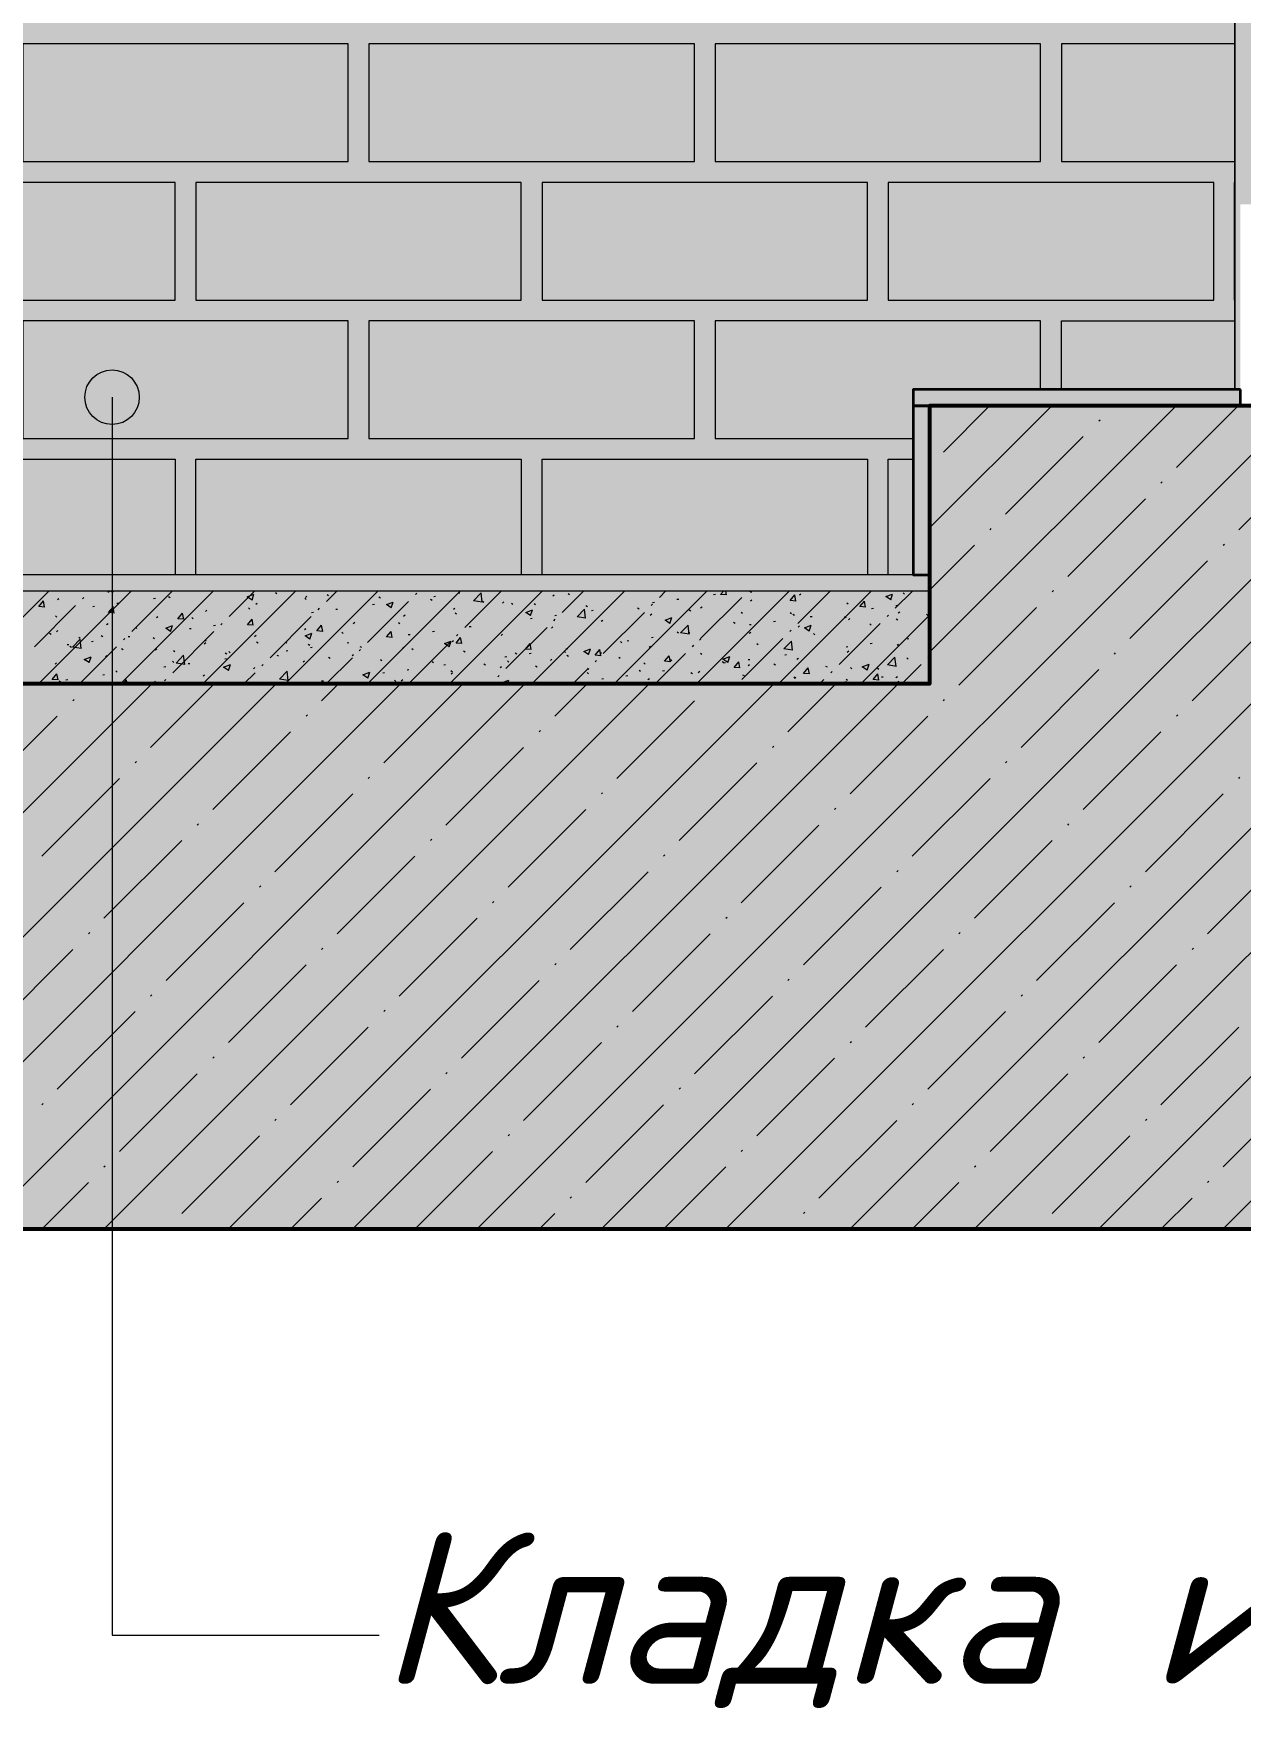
# Model space of a CAD drawing. Header units: millimetres. Extents: x -81576 to 1046824, y -248937 to 691537.
# Drawn here: x -13401 to -11188, y 616929 to 620032 of the extents above; entities that cross this region are included whole.
import ezdxf

# ---------------------------------------------------------------- set-up
doc = ezdxf.new("R2010")
doc.units = ezdxf.units.MM
doc.layers.add('PDF _Геометрия', color=7, linetype='Continuous', true_color=0x1d1d1d)
doc.layers.add('PDF _Сплошная заливка', color=7, linetype='Continuous', true_color=0xffffff)
doc.layers.add('PDF _Текст', color=7, linetype='Continuous')
doc.styles.add('PDF ISOCPEUR Italic', font='isocpeui.ttf')

msp = doc.modelspace()

# ---------------------------------------------------------------- hatches: boundary and pattern name
at = {"layer": 'PDF _Сплошная заливка', "true_color": 0x636466, "transparency": 33554559}
h = msp.add_hatch(color=251, dxfattribs=at)
h.paths.add_polyline_path([(-14198.8, 617839.9), (-46, 617839.9), (-46, 618839.9), (-487.7, 618839.9), (-487.7, 634793.8), (-987.7, 634793.8), (-987.7, 629959.9), (-3957.7, 629959.9), (-3957.7, 629709.9), (-4557.7, 629709.9), (-4557.7, 629409.9), (-5157.7, 629409.9), (-5157.7, 629109.9), (-5757.7, 629109.9), (-5757.7, 628809.9), (-6357.7, 628809.9), (-6357.7, 628509.9), (-6957.7, 628509.9), (-6957.7, 628209.9), (-7557.7, 628209.9), (-7557.7, 627909.9), (-8157.7, 627909.9), (-8157.7, 627609.9), (-8757.7, 627609.9), (-8757.7, 627309.9), (-9357.7, 627309.9), (-9357.7, 627009.9), (-9957.7, 627009.9), (-9957.7, 626709.9), (-10557.7, 626709.9), (-10557.7, 626409.9), (-11157.7, 626409.9), (-11157.7, 626109.9), (-11757.7, 626109.9), (-11757.7, 625579.9), (-18387.7, 625579.9), (-18387.7, 633599.9), (-11037.7, 633599.9), (-11037.7, 634234.5), (-9691.8, 634907.4), (-9784.9, 635093.8), (-9934.9, 634793.8), (-11157.7, 634793.8), (-11157.7, 634509.9), (-11757.7, 634509.9), (-11757.7, 634079.9), (-18387.7, 634079.9), (-18387.7, 634793.8), (-18887.7, 634793.8), (-18887.7, 617839.9), (-18387.7, 617839.9)], flags=0)
h.paths.add_polyline_path([(-9481.2, 618839.9), (-11037.7, 618839.9), (-11037.7, 619074.5), (-4145.8, 622979.9), (-987.7, 622979.9), (-987.7, 618839.9), (-7122.4, 618839.9)], flags=0)
h.paths.add_polyline_path([(-11757.7, 618839.9), (-18387.7, 618839.9), (-18387.7, 625099.9), (-11037.7, 625099.9), (-11037.7, 625834.5), (-3584.2, 629559.9), (-987.7, 629559.9), (-987.7, 623379.9), (-3987.7, 623379.9), (-3987.7, 623429.9), (-4557.7, 623429.9), (-4557.7, 623089.9), (-5157.7, 623089.9), (-5157.7, 622749.9), (-5757.7, 622749.9), (-5757.7, 622409.9), (-6357.7, 622409.9), (-6357.7, 622069.9), (-6957.7, 622069.9), (-6957.7, 621729.9), (-7557.7, 621729.9), (-7557.7, 621389.9), (-8157.7, 621389.9), (-8157.7, 621049.9), (-8757.7, 621049.9), (-8757.7, 620709.9), (-9357.7, 620709.9), (-9357.7, 620369.9), (-9957.7, 620369.9), (-9957.7, 620029.9), (-10557.7, 620029.9), (-10557.7, 619689.9), (-11157.7, 619689.9), (-11157.7, 619349.9), (-11757.7, 619349.9), (-11757.7, 618888.4)], flags=0)
h = msp.add_hatch(color=251, dxfattribs=at)
h.paths.add_polyline_path([(-10812.3, 619039.9), (-3987.7, 619039.9), (-3987.7, 622039.9), (-4487.7, 622039.9), (-4487.7, 622189.9), (-987.7, 622189.9), (-987.7, 622899.9), (-4000.5, 622899.9), (-10751.2, 619074.5)], flags=0)
h.paths.add_polyline_path([(-14247.7, 619039.9), (-11787.7, 619039.9), (-11787.7, 619379.9), (-11197.8, 619379.9), (-11197.8, 621115.6), (-11768, 620792.5), (-11787.7, 620827.3), (-4001.1, 625239.9), (-4260.4, 625239.9), (-4260.4, 625279.9), (-3987.7, 625279.9), (-3987.7, 629203), (-10713.8, 625839.9), (-11026.9, 625839.9), (-11037.7, 625834.5), (-11037.7, 625099.9), (-14247.7, 625099.9), (-14247.7, 620692.2)], flags=0)
h.paths.add_polyline_path([(-10597.8, 619719.9), (-10597.8, 621455.6), (-11157.8, 621138.2), (-11157.8, 619719.9), (-10812.3, 619719.9)], flags=0)
h.paths.add_polyline_path([(-10411.7, 620059.9), (-9997.8, 620059.9), (-9997.8, 621795.6), (-10557.8, 621478.2), (-10557.7, 620059.9)], flags=0)
h.paths.add_polyline_path([(-9481.2, 620399.9), (-9397.8, 620399.9), (-9397.8, 622135.6), (-9957.8, 621818.3), (-9957.7, 620399.9), (-9682.1, 620399.9)], flags=0)
h.paths.add_polyline_path([(-9357.8, 620739.9), (-8797.8, 620739.9), (-8797.8, 622475.6), (-9357.8, 622158.3), (-9357.8, 621049.9)], flags=0)
h.paths.add_polyline_path([(-8288, 621079.9), (-8197.8, 621079.9), (-8197.8, 622815.6), (-8757.8, 622498.3), (-8757.7, 621079.9)], flags=0)
h.paths.add_polyline_path([(-8157.8, 621419.9), (-7597.8, 621419.9), (-7597.8, 623155.7), (-8157.8, 622838.3), (-8157.8, 621729.9)], flags=0)
h.paths.add_polyline_path([(-7407.9, 621759.9), (-6997.8, 621759.9), (-6997.8, 623495.7), (-7557.8, 623178.3), (-7557.7, 621759.9)], flags=0)
h.paths.add_polyline_path([(-6957.7, 622099.9), (-6397.8, 622099.9), (-6397.8, 623835.7), (-6957.8, 623518.4), (-6957.8, 622099.9)], flags=0)
h.paths.add_polyline_path([(-6357.8, 622439.9), (-5797.8, 622439.9), (-5797.8, 624175.7), (-6357.8, 623858.4), (-6357.8, 622667.9)], flags=0)
h.paths.add_polyline_path([(-5197.8, 622779.9), (-5197.8, 624515.7), (-5757.8, 624198.4), (-5757.7, 622779.9)], flags=0)
h.paths.add_polyline_path([(-4597.8, 623119.9), (-4597.8, 624855.8), (-5157.8, 624538.4), (-5157.7, 623119.9), (-4617.7, 623119.9)], flags=0)
h.paths.add_polyline_path([(-4557.7, 623459.9), (-3997.8, 623459.9), (-3997.8, 625195.8), (-4557.8, 624878.4), (-4557.8, 623459.9)], flags=0)
h.paths.add_polyline_path([(-11787.7, 625579.9), (-11757.7, 625579.9), (-11757.7, 625839.9), (-11787.7, 625839.9), (-11787.7, 625599.9)], flags=0)
h.paths.add_polyline_path([(-13747.7, 625839.9), (-12757.7, 625839.9), (-12757.7, 625849.9), (-12723.3, 625849.9), (-12723.3, 625857.9), (-12719.7, 625857.9), (-12718.1, 625877.9), (-12695.7, 625877.9), (-12695, 625857.9), (-12692.1, 625857.9), (-12692.1, 625849.9), (-12657.7, 625849.9), (-12659.2, 626760.5), (-12681.8, 626762.8), (-12693.9, 626770), (-12700.7, 626777.7), (-12705.4, 626787.2), (-12706.7, 626791), (-12706.7, 626807.5), (-12707.5, 626810.6), (-12707.5, 627572.6), (-12707, 627582.5), (-12705.2, 627582.5), (-12704.6, 627585), (-12707.7, 627599.9), (-12703.4, 627617.2), (-12697.6, 627626.1), (-12689.6, 627633.1), (-12682.3, 627636.8), (-12672.5, 627639.3), (-12655.9, 627639.5), (-12621.6, 627639.8), (-12564.4, 627641.5), (-6414.6, 630716.4), (-11786.1, 633402.2), (-11786.1, 633558.6), (-11817.7, 633574.4), (-11817.7, 633599.9), (-14247.7, 633599.9), (-14247.7, 625839.9), (-14168.7, 625839.9)], flags=0)
h.paths.add_polyline_path([(-12429.7, 625839.9), (-11787.7, 625839.9), (-11787.7, 626149.9), (-11753.3, 626149.9), (-11753.3, 626157.9), (-11749.7, 626157.9), (-11748.1, 626177.9), (-11725.7, 626177.9), (-11725, 626157.9), (-11722.1, 626157.9), (-11722.1, 626149.9), (-11687.7, 626149.9), (-11687.7, 627190.4), (-12553.5, 626759.9), (-12617.7, 626759.9), (-12617.7, 625849.9), (-12583.3, 625849.9), (-12583.3, 625857.9), (-12579.7, 625857.9), (-12578.1, 625877.9), (-12555.7, 625877.9), (-12555, 625857.9), (-12552.1, 625857.9), (-12552.1, 625849.9), (-12517.7, 625849.9), (-12517.7, 625839.9)], flags=0)
h.paths.add_polyline_path([(-11547.7, 626139.9), (-11187.7, 626139.9), (-11187.7, 626439.9), (-10587.7, 626439.9), (-10587.7, 626739.9), (-9987.7, 626739.9), (-9987.7, 627049.9), (-9953.3, 627049.9), (-9953.3, 627057.9), (-9949.7, 627057.9), (-9948.1, 627077.9), (-9925.7, 627077.9), (-9925, 627057.9), (-9922.1, 627057.9), (-9922.1, 627049.9), (-9887.7, 627049.9), (-9887.7, 628090.4), (-11647.7, 627210.4), (-11647.7, 626149.9), (-11613.3, 626149.9), (-11613.3, 626157.9), (-11609.7, 626157.9), (-11607.7, 626177.9), (-11585.7, 626177.9), (-11585, 626157.9), (-11582.1, 626157.9), (-11582.1, 626149.9), (-11547.7, 626149.9)], flags=0)
h.paths.add_polyline_path([(-12567.7, 626838.5), (-12566.4, 626840.5), (-11687.7, 627279.9), (-11687.7, 627939.9), (-11675.7, 627941.4), (-11677.5, 627960.8), (-11676.1, 627972.5), (-11676.6, 627979.9), (-11677.3, 627979.9), (-11677.5, 627995.5), (-12553.5, 627559.9), (-12627.8, 627559.9), (-12627.7, 627489.9), (-12617.7, 627489.9), (-12617.7, 626839.8), (-12577.1, 626838.5)], flags=0)
h.paths.add_polyline_path([(-9387.7, 627039.9), (-9387.7, 627339.9), (-8787.7, 627339.9), (-8787.7, 627639.9), (-8187.7, 627639.9), (-8187.7, 627949.9), (-8153.3, 627949.9), (-8153.3, 627957.9), (-8149.7, 627957.9), (-8148.1, 627977.9), (-8125.7, 627977.9), (-8125, 627957.9), (-8122.1, 627957.9), (-8122.1, 627949.9), (-8087.7, 627949.9), (-8087.7, 628990.4), (-9847.7, 628110.4), (-9847.7, 627049.9), (-9813.3, 627049.9), (-9813.3, 627057.9), (-9809.7, 627057.9), (-9808.1, 627077.9), (-9785.7, 627077.9), (-9785, 627057.9), (-9782.1, 627057.9), (-9782.1, 627049.9), (-9747.7, 627049.9), (-9747.7, 627039.9), (-9481.2, 627039.9)], flags=0)
h.paths.add_polyline_path([(-11647.7, 627299.9), (-9887.7, 628179.9), (-9887.7, 628839.9), (-9875.7, 628841.4), (-9877.5, 628860.8), (-9876.1, 628872.5), (-9876.6, 628879.9), (-9877.3, 628879.9), (-9877.5, 628895.5), (-11658, 628005.3), (-11659, 627979.9), (-11660.6, 627979.9), (-11658, 627953.5), (-11657.7, 627939.9), (-11647.7, 627939.9), (-11647.7, 627409.9)], flags=0)
h.paths.add_polyline_path([(-7712.1, 627939.9), (-7587.7, 627939.9), (-7587.7, 628239.9), (-6987.7, 628239.9), (-6987.7, 628539.9), (-6387.7, 628539.9), (-6387.7, 628849.9), (-6353.3, 628849.9), (-6353.3, 628857.9), (-6349.7, 628857.9), (-6348.1, 628877.9), (-6325.7, 628877.9), (-6325, 628857.9), (-6322.1, 628857.9), (-6322.1, 628849.9), (-6287.7, 628849.9), (-6287.7, 629890.4), (-8047.7, 629010.4), (-8047.7, 627949.9), (-8013.3, 627949.9), (-8013.3, 627957.9), (-8009.7, 627957.9), (-8008.1, 627977.9), (-7985.7, 627977.9), (-7985, 627957.9), (-7982.1, 627957.9), (-7982.1, 627949.9), (-7947.7, 627949.9), (-7947.7, 627939.9)], flags=0)
h.paths.add_polyline_path([(-11667.7, 627975.1), (-11665.1, 627979.9), (-11670.7, 627978), (-11670.1, 627977.4)], flags=0)
h.paths.add_polyline_path([(-9847.7, 628199.9), (-8087.7, 629079.9), (-8087.7, 629739.9), (-8075.7, 629741.4), (-8077.5, 629760.8), (-8076.1, 629772.5), (-8076.6, 629779.9), (-8077.3, 629779.9), (-8077.5, 629795.5), (-9858, 628905.3), (-9859, 628879.9), (-9860.6, 628879.9), (-9858, 628853.5), (-9857.7, 628839.9), (-9847.7, 628839.9), (-9847.7, 628235.1)], flags=0)
h.paths.add_polyline_path([(-5787.7, 628839.9), (-5787.7, 629139.9), (-5187.7, 629139.9), (-5187.7, 629439.9), (-4587.7, 629439.9), (-4587.7, 629749.9), (-4553.3, 629749.9), (-4553.3, 629757.9), (-4549.7, 629757.9), (-4548.1, 629777.9), (-4540.8, 629779.5), (-5525.2, 630271.7), (-6247.7, 629910.4), (-6247.7, 628849.9), (-6213.3, 628849.9), (-6213.3, 628857.9), (-6209.7, 628857.9), (-6208.1, 628877.9), (-6185.7, 628877.9), (-6185, 628857.9), (-6182.1, 628857.9), (-6182.1, 628849.9), (-6147.7, 628849.9), (-6147.7, 628839.9), (-5943, 628839.9)], flags=0)
h.paths.add_polyline_path([(-9867.7, 628875.1), (-9865.1, 628879.9), (-9872.7, 628879.9), (-9870.1, 628877.4)], flags=0)
h.paths.add_polyline_path([(-8047.7, 629099.9), (-6287.7, 629979.9), (-6287.7, 630639.9), (-6275.8, 630642), (-6277.5, 630647.9), (-6325.2, 630671.7), (-8058, 629805.3), (-8059, 629779.9), (-8060.6, 629779.9), (-8058, 629753.5), (-8057.7, 629739.9), (-8047.7, 629739.9), (-8047.7, 629610.5)], flags=0)
h.paths.add_polyline_path([(-4321.3, 629739.9), (-4226.1, 629739.9), (-4226.1, 629788.2), (-4386.1, 629868), (-4385, 629757.9), (-4382.1, 629757.9), (-4382.1, 629749.9), (-4347.7, 629748), (-4347.7, 629739.9)], flags=0)
h.paths.add_polyline_path([(-4522.1, 629749.9), (-4487.7, 629749.9), (-4487.7, 629753), (-4525.7, 629772), (-4525, 629757.9), (-4522.1, 629757.9)], flags=0)
h.paths.add_polyline_path([(-4426.1, 629766.9), (-4426.1, 629888), (-4447.7, 629898.7), (-4447.7, 629777.7)], flags=0)
h.paths.add_polyline_path([(-8067.7, 629775.1), (-8065.1, 629779.9), (-8072.7, 629779.9), (-8070.1, 629777.4)], flags=0)
h.paths.add_polyline_path([(-4487.7, 629797.7), (-4487.7, 629918.7), (-4586.1, 629967.8), (-4586.1, 629846.9), (-4528.2, 629818)], flags=0)
h.paths.add_polyline_path([(-4626.1, 629866.9), (-4626.1, 629987.7), (-4786.1, 630067.5), (-4786.1, 629946.9), (-4663.4, 629885.6)], flags=0)
h.paths.add_polyline_path([(-4826.1, 629966.9), (-4826.1, 630087.5), (-4986.1, 630167.3), (-4986.1, 630046.9)], flags=0)
h.paths.add_polyline_path([(-6247.7, 629999.9), (-5614.6, 630316.4), (-6247.7, 630633), (-6247.7, 630023.1)], flags=0)
h.paths.add_polyline_path([(-5026.1, 630066.9), (-5026.1, 630187.2), (-5186.1, 630267), (-5186.1, 630146.9), (-5128.2, 630118)], flags=0)
h.paths.add_polyline_path([(-5226.1, 630166.9), (-5226.1, 630287), (-5360.5, 630354), (-5386.1, 630341.2), (-5386.1, 630246.9), (-5353.3, 630230.5)], flags=0)
h.paths.add_polyline_path([(-5426.1, 630266.9), (-5427, 630320.8), (-5480.5, 630294.1)], flags=0)
h.paths.add_polyline_path([(-5569.9, 630338.8), (-5450.1, 630398.7), (-5586.1, 630466.5), (-5586.1, 630346.9)], flags=0)
h.paths.add_polyline_path([(-5626.1, 630366.9), (-5626.1, 630486.5), (-5786.1, 630566.3), (-5786.1, 630446.9), (-5648.1, 630377.9)], flags=0)
h.paths.add_polyline_path([(-5826.1, 630466.9), (-5826.1, 630586.2), (-5986.1, 630666), (-5986.1, 630546.9), (-5943, 630525.3)], flags=0)
h.paths.add_polyline_path([(-6026.1, 630566.9), (-6026.1, 630686), (-6038.6, 630692.2), (-6186.1, 630692.2), (-6186.1, 630646.9)], flags=0)
h.paths.add_polyline_path([(-6226.1, 630666.9), (-6226.1, 630721.2), (-6258, 630705.3), (-6258, 630682.8), (-6237.9, 630672.8)], flags=0)
h.paths.add_polyline_path([(-6277.3, 630692.5), (-6277.3, 630695.6), (-6280.5, 630694.1)], flags=0)
h.paths.add_polyline_path([(-6369.9, 630738.8), (-6251.1, 630798.2), (-6386.1, 630865.5), (-6385.3, 630746.5)], flags=0)
h.paths.add_polyline_path([(-6426.1, 630766.9), (-6426.1, 630885.4), (-6586.1, 630965.2), (-6586.1, 630846.9), (-6532.7, 630820.2)], flags=0)
h.paths.add_polyline_path([(-6626.1, 630866.9), (-6626.1, 630985.2), (-6786.1, 631065), (-6786.1, 630946.9)], flags=0)
h.paths.add_polyline_path([(-6826.1, 630966.9), (-6826.1, 631084.9), (-6986.1, 631164.7), (-6986.1, 631046.9), (-6928.2, 631018)], flags=0)
h.paths.add_polyline_path([(-7026.1, 631066.9), (-7026.1, 631184.7), (-7186.1, 631264.5), (-7186.1, 631146.9), (-7122.4, 631115)], flags=0)
h.paths.add_polyline_path([(-7226.1, 631166.9), (-7226.1, 631284.4), (-7386.1, 631364.2), (-7386.1, 631246.9)], flags=0)
h.paths.add_polyline_path([(-7426.1, 631266.9), (-7426.1, 631384.2), (-7586.1, 631464), (-7586.1, 631346.9), (-7563.1, 631335.4)], flags=0)
h.paths.add_polyline_path([(-7626.1, 631366.9), (-7626.1, 631483.9), (-7786.1, 631563.7), (-7786.1, 631446.9), (-7712.1, 631409.9)], flags=0)
h.paths.add_polyline_path([(-7826.1, 631466.9), (-7826.1, 631583.7), (-7843.2, 631592.2), (-7986.1, 631592.2), (-7986.1, 631546.9), (-7964.3, 631536)], flags=0)
h.paths.add_polyline_path([(-8026.1, 631566.9), (-8026.1, 631683.4), (-8186.1, 631763.2), (-8186.1, 631646.9), (-8076.7, 631592.2)], flags=0)
h.paths.add_polyline_path([(-8226.1, 631666.9), (-8226.1, 631783.2), (-8386.1, 631863), (-8386.1, 631746.9), (-8301.8, 631704.7)], flags=0)
h.paths.add_polyline_path([(-8426.1, 631766.9), (-8426.1, 631882.9), (-8586.1, 631962.7), (-8586.1, 631846.9)], flags=0)
h.paths.add_polyline_path([(-8626.1, 631866.9), (-8626.1, 631982.6), (-8786.1, 632062.4), (-8786.1, 631946.9), (-8728.2, 631918)], flags=0)
h.paths.add_polyline_path([(-8826.1, 631966.9), (-8826.1, 632082.4), (-8986.1, 632162.2), (-8986.1, 632046.9)], flags=0)
h.paths.add_polyline_path([(-9026.1, 632066.9), (-9026.1, 632182.1), (-9186.1, 632261.9), (-9186.1, 632146.9)], flags=0)
h.paths.add_polyline_path([(-9226.1, 632166.9), (-9226.1, 632281.9), (-9386.1, 632361.7), (-9386.1, 632246.9), (-9363.1, 632235.4)], flags=0)
h.paths.add_polyline_path([(-9426.1, 632266.9), (-9426.1, 632381.6), (-9586.1, 632461.4), (-9586.1, 632346.9), (-9481.2, 632294.4)], flags=0)
h.paths.add_polyline_path([(-9626.1, 632366.9), (-9626.1, 632481.4), (-9647.8, 632492.2), (-9786.1, 632492.2), (-9786.1, 632446.9), (-9776.1, 632441.9)], flags=0)
h.paths.add_polyline_path([(-9826.1, 632466.9), (-9826.1, 632581.1), (-9986.1, 632660.9), (-9986.1, 632546.9), (-9876.7, 632492.2)], flags=0)
h.paths.add_polyline_path([(-10026.1, 632566.9), (-10026.1, 632680.9), (-10186.1, 632760.7), (-10186.1, 632646.9), (-10070.9, 632589.3)], flags=0)
h.paths.add_polyline_path([(-10226.1, 632666.9), (-10226.1, 632780.6), (-10386.1, 632860.4), (-10386.1, 632746.9)], flags=0)
h.paths.add_polyline_path([(-10426.1, 632766.9), (-10426.1, 632880.4), (-10586.1, 632960.1), (-10585.4, 632846.5), (-10528.2, 632818)], flags=0)
h.paths.add_polyline_path([(-10626.1, 632866.9), (-10626.1, 632980.1), (-10786.1, 633059.9), (-10786.1, 632946.9), (-10660.6, 632884.1)], flags=0)
h.paths.add_polyline_path([(-10826.1, 632966.9), (-10826.1, 633079.8), (-10986.1, 633159.6), (-10986.1, 633046.9)], flags=0)
h.paths.add_polyline_path([(-11026.1, 633066.9), (-11026.1, 633179.6), (-11186.1, 633259.4), (-11186.1, 633146.9), (-11163.1, 633135.4)], flags=0)
h.paths.add_polyline_path([(-11226.1, 633166.9), (-11226.1, 633279.3), (-11386.1, 633359.1), (-11386.1, 633246.9), (-11250.3, 633179)], flags=0)
h.paths.add_polyline_path([(-11426.1, 633266.9), (-11426.1, 633379.1), (-11586.1, 633458.9), (-11586.1, 633346.9)], flags=0)
h.paths.add_polyline_path([(-11626.1, 633366.9), (-11626.1, 633472.2), (-11746.1, 633472.2), (-11746.1, 633426.9)], flags=0)
for points in [[(-11187.7, 619379.9), (-11187.7, 619719.9), (-11157.8, 619719.9), (-11157.8, 621138.2), (-11197.8, 621115.6), (-11197.8, 619379.9)], [(-13257.3, 619415.7), (-13292.6, 619401.1), (-13307.3, 619365.7), (-13292.6, 619330.4), (-13257.3, 619315.7), (-13221.9, 619330.4), (-13207.3, 619365.7), (-13221.9, 619401.1)]]:
    msp.add_hatch(color=251, dxfattribs=at).paths.add_polyline_path(points)
h = msp.add_hatch(color=251, dxfattribs=at)
h.paths.add_polyline_path([(-18382.7, 619009.9), (-11757.7, 619009.9), (-11757.7, 619039.9), (-18387.7, 619039.9), (-18387.7, 619009.9), (-18383.6, 619009.9)], flags=0)
h.paths.add_polyline_path([(-3987.7, 619009.9), (-987.7, 619009.9), (-987.7, 619039.9), (-11037.7, 619039.9), (-11037.7, 619009.9), (-4763.6, 619009.9)], flags=0)
h = msp.add_hatch(color=251, dxfattribs=at)
h.paths.add_polyline_path([(-18387.7, 618839.9), (-11757.7, 618839.9), (-11757.7, 619009.9), (-18387.7, 619009.9)], flags=0)
h.paths.add_polyline_path([(-3987.7, 618839.9), (-987.7, 618839.9), (-987.7, 619009.9), (-11037.7, 619009.9), (-11037.7, 618839.9), (-4763.6, 618839.9)], flags=0)

# ---------------------------------------------------------------- linework, layer by layer
at = {"layer": 'PDF _Геометрия', "color": 7, "lineweight": 53}
for points in [[(-18887.7, 634793.8), (-18887.7, 617839.9), (-46, 617839.9)], [(-9957.7, 620369.9), (-9957.7, 620029.9), (-10557.7, 620029.9), (-10557.7, 619689.9), (-11157.7, 619689.9), (-11157.7, 619349.9), (-11757.7, 619349.9), (-11757.7, 618839.9), (-18387.7, 618839.9), (-18387.7, 625099.9)]]:
    msp.add_lwpolyline(points, dxfattribs=at)
at = {"layer": 'PDF _Геометрия', "color": 7, "lineweight": 50}
for points in [[(-11757.7, 618839.9), (-18387.7, 618839.9), (-18387.7, 625099.9), (-11607.7, 625099.9)], [(-18916.4, 617839.9), (-46, 617839.9)]]:
    msp.add_lwpolyline(points, dxfattribs=at)
at = {"layer": 'PDF _Геометрия', "color": 7, "lineweight": 9}
for points in [[(-11197.8, 621115.6), (-11197.8, 619379.9), (-11197.8, 621115.6)], [(-13257.3, 619365.7), (-13257.3, 617094.5), (-12767.1, 617094.5)], [(-11757.7, 619039.9), (-18387.7, 619039.9), (-18387.7, 619009.9), (-18387.7, 618839.9), (-11757.7, 618839.9)], [(-11757.7, 619009.9), (-18387.7, 619009.9)]]:
    msp.add_lwpolyline(points, dxfattribs=at)
at = {"layer": 'PDF _Геометрия', "color": 7, "lineweight": 35}
msp.add_lwpolyline([(-9957.7, 620369.9), (-9957.7, 620029.9), (-10557.7, 620029.9), (-10557.7, 619689.9), (-11157.7, 619689.9), (-11157.7, 619349.9), (-11757.7, 619349.9), (-11757.7, 619039.9)], dxfattribs=at)
at = {"layer": 'PDF _Геометрия', "color": 9, "lineweight": 9, "true_color": 0xcacaca}
for points in [[(-12824.1, 620013.8), (-13421, 620013.8), (-13421, 619797.9), (-12824.1, 619797.9)], [(-12189.1, 620013.8), (-12786, 620013.8), (-12786, 619797.9), (-12189.1, 619797.9)], [(-11554.1, 620013.8), (-12151, 620013.8), (-12151, 619797.9), (-11554.1, 619797.9)], [(-13141.6, 619759.8), (-13738.5, 619759.8), (-13738.5, 619543.9), (-13141.6, 619543.9)], [(-12506.6, 619759.8), (-13103.5, 619759.8), (-13103.5, 619543.9), (-12506.6, 619543.9)], [(-11871.6, 619759.8), (-12468.5, 619759.8), (-12468.5, 619543.9), (-11871.6, 619543.9)], [(-11236.6, 619759.8), (-11833.5, 619759.8), (-11833.5, 619543.9), (-11236.6, 619543.9)], [(-12824.1, 619505.8), (-13421, 619505.8), (-13421, 619289.9), (-12824.1, 619289.9)], [(-12189.1, 619505.8), (-12786, 619505.8), (-12786, 619289.9), (-12189.1, 619289.9)]]:
    msp.add_lwpolyline(points, close=True, dxfattribs=at)
at = {"layer": 'PDF _Геометрия', "color": 250, "lineweight": 9, "true_color": 0x2c2c2c}
for points in [[(-12359.4, 617839.9), (-10169.4, 620029.9)], [(-12587.5, 617839.9), (-10737.5, 619689.9)], [(-11757.7, 619125.9), (-11533.7, 619349.9)], [(-11757.7, 618897.8), (-11305.6, 619349.9)], [(-11732.5, 619265.1), (-11647.7, 619349.9)], [(-11447.3, 619322.2), (-11445, 619324.5)], [(-11304.8, 619236.6), (-11191.5, 619349.9)], [(-11618.4, 619151.1), (-11475.8, 619293.7)], [(-11190.7, 619122.6), (-11048.2, 619265.1)], [(-11333.3, 619208.1), (-11330.9, 619210.5)], [(-11504.4, 619037), (-11361.8, 619179.6)], [(-11646.9, 619122.6), (-11644.6, 619125)], [(-11757.7, 619011.8), (-11675.4, 619094.1)], [(-11219.2, 619094.1), (-11216.9, 619096.4)], [(-11390.3, 618923), (-11247.8, 619065.6)], [(-13543.3, 618839.9), (-13373.3, 619009.9)], [(-13399.8, 618908), (-13324.3, 618983.5)], [(-13392.5, 618839.9), (-13222.5, 619009.9)], [(-13381, 618980.8), (-13391.6, 618981.7), (-13383, 618991.9)], [(-13381, 618980.8), (-13383, 618991.9)], [(-13357.4, 618994.7), (-13354.7, 618996.7)], [(-13311.8, 618996.1), (-13309.3, 618998.6)], [(-13292.8, 618981.9), (-13289.5, 618982.3)], [(-13265, 619008), (-13262.6, 619009.9)], [(-13259.2, 619009.9), (-13256.1, 619007.8)], [(-13257.2, 618982.6), (-13254.7, 618980.3)], [(-13256.1, 619007.8), (-13255.4, 619009.9)], [(-13248.3, 618987.8), (-13245, 618988.2)], [(-13241.6, 618839.9), (-13071.6, 619009.9)], [(-13221.3, 618935.7), (-13147.1, 619009.9)], [(-13181, 618996.6), (-13177.7, 618997.1)], [(-13153.5, 619000.4), (-13151, 618998.1)], [(-13090.7, 618839.9), (-12920.7, 619009.9)], [(-13050, 619009.9), (-13049.9, 619009.8)], [(-13042.7, 618963.4), (-12996.2, 619009.9)], [(-13000.6, 618993.5), (-13009.4, 618999.5), (-12997, 619004.3)], [(-13000.6, 618993.5), (-12997, 619004.3)], [(-12993.7, 618986.1), (-12991.1, 618988.1)], [(-12957.8, 619007.6), (-12955, 619005.8)], [(-12939.9, 618839.9), (-12769.9, 619009.9)], [(-12903.5, 618997), (-12901, 618994.7)], [(-12902.5, 618998.6), (-12899.8, 619000.6)], [(-12864.2, 618991), (-12845.3, 619009.9)], [(-12862.9, 619003.6), (-12860, 619001.8)], [(-12789, 618839.9), (-12619, 619009.9)], [(-12788.8, 618915.6), (-12713.3, 618991)], [(-12779.5, 618985.5), (-12776.2, 618986)], [(-12768, 618999.6), (-12765.1, 618997.8)], [(-12745.1, 618979.3), (-12753.9, 618985.2), (-12741.4, 618990)], [(-12745.1, 618979.3), (-12741.5, 618990)], [(-12700.8, 619003.6), (-12698.2, 619006.1)], [(-12673, 618995.5), (-12670.2, 618993.7)], [(-12667.2, 619000.3), (-12663.9, 619000.7)], [(-12638.1, 618839.9), (-12468.1, 619009.9)], [(-12622.7, 619006.2), (-12619.4, 619006.6)], [(-12610.2, 618943.2), (-12543.6, 619009.9)], [(-12578.3, 618989.7), (-12594.1, 618992.2), (-12580.3, 619006.6)], [(-12578.3, 618989.7), (-12580.3, 619006.6)], [(-12578.1, 618991.5), (-12575.3, 618989.7)], [(-12541.4, 618988), (-12538.7, 618990.1)], [(-12524.5, 618988.1), (-12522.1, 618985.9)], [(-12487.3, 618839.9), (-12317.3, 619009.9)], [(-12483.2, 618987.5), (-12480.4, 618985.7)], [(-12449, 619001.4), (-12446.4, 619003.4)], [(-12431.7, 618970.9), (-12392.7, 619009.9)], [(-12420.8, 619005.9), (-12418.4, 619003.7)], [(-12388.3, 618983.5), (-12385.5, 618981.7)], [(-12336.4, 618839.9), (-12166.4, 619009.9)], [(-12268.3, 618983.5), (-12265.8, 618986)], [(-12265.7, 618989.2), (-12262.4, 618989.6)], [(-12253.2, 618998.6), (-12241.9, 619009.9)], [(-12221.2, 618995.1), (-12217.9, 618995.5)], [(-12185.5, 618839.9), (-12015.5, 619009.9)], [(-12177.7, 618923.1), (-12102.3, 618998.6)], [(-12153.8, 619003.9), (-12150.5, 619004.4)], [(-12130.4, 619002.9), (-12141, 619003.8), (-12135.9, 619009.9)], [(-12130.4, 619002.9), (-12131.7, 619009.9)], [(-12087.2, 619009.9), (-12084.6, 619008.1)], [(-12086.4, 618991.9), (-12083.8, 618994)], [(-12084.6, 619008.1), (-12084.1, 619009.9)], [(-12034.6, 618839.9), (-11864.6, 619009.9)], [(-12002.8, 618991.8), (-12013.5, 618992.7), (-12004.9, 619002.9)], [(-12002.8, 618991.8), (-12004.9, 619002.9)], [(-11999.2, 618950.8), (-11940.1, 619009.9)], [(-11996.6, 619003.3), (-11994, 619005.3)], [(-11909.7, 618988.8), (-11907.3, 618986.6)], [(-11875.3, 618980.6), (-11885.9, 618981.5), (-11877.4, 618991.8)], [(-11875.3, 618980.6), (-11877.4, 618991.8)], [(-11829.1, 618993.9), (-11837.9, 618999.9), (-11825.5, 619004.7)], [(-11829.1, 618993.9), (-11825.5, 619004.7)], [(-11820.7, 618978.5), (-11789.3, 619009.9)], [(-11819.7, 618983.9), (-11816.4, 618984.4)], [(-11806, 619006.6), (-11803.6, 619004.4)], [(-11532.9, 619008.5), (-11530.5, 619010.9)], [(-13360.9, 618964.8), (-13358.4, 618962.5)], [(-13253.4, 618969.6), (-13264.1, 618970.5), (-13255.5, 618980.7)], [(-13253.5, 618969.6), (-13255.5, 618980.7)], [(-13175.9, 618961.4), (-13173.2, 618963.4)], [(-13125.9, 618958.4), (-13136.5, 618959.4), (-13128, 618969.6)], [(-13125.9, 618958.4), (-13128, 618969.6)], [(-13110.9, 618961.4), (-13108.4, 618959.1)], [(-13086.1, 618972.7), (-13083.4, 618974.8)], [(-12998.4, 618947.3), (-13009, 618948.2), (-13000.4, 618958.4)], [(-13007.2, 618979.2), (-13004.7, 618976.9)], [(-13003.6, 618956), (-13000.3, 618956.4)], [(-12998.4, 618947.3), (-13000.5, 618958.4)], [(-12967.3, 618887.9), (-12891.9, 618963.4)], [(-12891.3, 618970.8), (-12888, 618971.2)], [(-12879.3, 618975.9), (-12876.8, 618978.5)], [(-12846.8, 618976.7), (-12843.5, 618977.1)], [(-12814.8, 618950.8), (-12812.1, 618952.8)], [(-12731.9, 618952.5), (-12729.4, 618950.3)], [(-12722.5, 618964.1), (-12719.8, 618966.2)], [(-12631.2, 618976.6), (-12628.5, 618978.7)], [(-12628.2, 618970.3), (-12625.8, 618968.1)], [(-12489.5, 618965), (-12498.4, 618971), (-12485.9, 618975.8)], [(-12489.8, 618959.7), (-12486.5, 618960.1)], [(-12489.5, 618965), (-12485.9, 618975.8)], [(-12446.8, 618955.8), (-12444.3, 618958.3)], [(-12445.3, 618965.5), (-12442, 618966)], [(-12388.6, 618960.3), (-12404.4, 618962.8), (-12390.5, 618977.2)], [(-12388.6, 618960.3), (-12390.6, 618977.2)], [(-12378, 618974.4), (-12374.7, 618974.8)], [(-12359.9, 618954.7), (-12357.2, 618956.7)], [(-12356.3, 618895.5), (-12280.8, 618970.9)], [(-12293.4, 618979.5), (-12290.6, 618977.7)], [(-12270.1, 618966.1), (-12267.4, 618968.1)], [(-12234, 618950.8), (-12242.9, 618956.8), (-12230.4, 618961.5)], [(-12234, 618950.8), (-12230.4, 618961.5)], [(-12198.5, 618975.5), (-12195.7, 618973.7)], [(-12177.7, 618979.4), (-12175.1, 618981.4)], [(-12117.1, 618953.2), (-12114.6, 618951)], [(-12103.6, 618971.5), (-12100.7, 618969.7)], [(-12043.8, 618954.4), (-12040.5, 618954.9)], [(-12013.4, 618971), (-12011, 618968.8)], [(-12008.7, 618967.5), (-12005.8, 618965.7)], [(-11976.5, 618963.3), (-11973.2, 618963.7)], [(-11913.7, 618963.5), (-11910.9, 618961.7)], [(-11906.5, 618957.4), (-11903.8, 618959.5)], [(-11883.8, 618839.9), (-11757.7, 618966)], [(-11864.2, 618978.1), (-11860.9, 618978.5)], [(-11835.8, 618963.4), (-11833.3, 618965.9)], [(-11818.8, 618959.4), (-11816, 618957.6)], [(-11815.2, 618970), (-11812.5, 618972)], [(-11763.4, 618967.6), (-11761, 618965.3)], [(-11703.9, 618837.5), (-11561.4, 618980)], [(-11276.3, 618808.9), (-11133.7, 618951.5)], [(-13372.1, 618932.8), (-13369.2, 618931)], [(-13359.5, 618935.5), (-13356.9, 618937.6)], [(-13313.8, 618904.8), (-13329.6, 618907.3), (-13315.7, 618921.7)], [(-13318.3, 618925.8), (-13315.8, 618923.5)], [(-13313.8, 618904.8), (-13315.8, 618921.7)], [(-13277.2, 618928.7), (-13274.3, 618926.9)], [(-13267.2, 618948.8), (-13264.5, 618950.9)], [(-13236.3, 618920.6), (-13233.8, 618923.1)], [(-13227.8, 618926.5), (-13224.4, 618926.9)], [(-13214.6, 618943.6), (-13212.1, 618941.3)], [(-13182.2, 618924.7), (-13179.4, 618922.9)], [(-13150, 618936.2), (-13158.8, 618942.1), (-13146.4, 618946.9)], [(-13150, 618936.2), (-13146.4, 618946.9)], [(-13145.8, 618860.3), (-13070.4, 618935.7)], [(-13115.5, 618941.3), (-13112.2, 618941.7)], [(-13087.3, 618920.7), (-13084.5, 618918.9)], [(-13071, 618947.1), (-13067.6, 618947.6)], [(-13057.8, 618948.3), (-13055.3, 618950.8)], [(-12995.9, 618926.9), (-12993.2, 618928.9)], [(-12904.6, 618939.4), (-12902, 618941.4)], [(-12894.4, 618921.9), (-12903.3, 618927.9), (-12890.8, 618932.7)], [(-12894.5, 618921.9), (-12890.9, 618932.7)], [(-12870.9, 618936.1), (-12881.5, 618937.1), (-12872.9, 618947.3)], [(-12870.9, 618936.1), (-12872.9, 618947.3)], [(-12835.6, 618934.7), (-12833.1, 618932.5)], [(-12743.3, 618925), (-12754, 618925.9), (-12745.4, 618936.1)], [(-12743.3, 618925), (-12745.4, 618936.1)], [(-12714, 618930.2), (-12710.7, 618930.6)], [(-12669.5, 618936), (-12666.1, 618936.5)], [(-12615.8, 618913.8), (-12626.4, 618914.7), (-12617.9, 618925)], [(-12625.3, 618928.2), (-12622.8, 618930.7)], [(-12615.8, 618913.8), (-12617.9, 618925)], [(-12602.1, 618944.9), (-12598.8, 618945.3)], [(-12543.5, 618928.8), (-12540.9, 618930.9)], [(-12534.8, 618867.8), (-12459.4, 618943.2)], [(-12451.2, 618942.2), (-12448.5, 618944.2)], [(-12268, 618924.9), (-12264.6, 618925.4)], [(-12220.8, 618935.4), (-12218.3, 618933.2)], [(-12198.8, 618930.9), (-12214.6, 618933.3), (-12200.8, 618947.8)], [(-12198.8, 618930.9), (-12200.8, 618947.8)], [(-12200.6, 618933.8), (-12197.3, 618934.2)], [(-12179.9, 618920.2), (-12177.2, 618922.2)], [(-12131.3, 617839.9), (-11037.7, 618933.5)], [(-12102.3, 618847.7), (-12026.9, 618923.1)], [(-12088.6, 618932.7), (-12085.9, 618934.8)], [(-12088.3, 618948.6), (-12085, 618949)], [(-12014.3, 618935.7), (-12011.8, 618938.2)], [(-11998.8, 618944.1), (-11996.1, 618946.1)], [(-11978.5, 618936.6), (-11987.3, 618942.5), (-11974.9, 618947.3)], [(-11978.5, 618936.6), (-11974.9, 618947.3)], [(-11970.8, 618932), (-11968.3, 618929.7)], [(-11923.8, 618875.4), (-11848.4, 618950.8)], [(-11867.1, 618949.8), (-11864.7, 618947.5)], [(-11799.1, 618922.7), (-11795.8, 618923.1)], [(-13339.6, 618911.8), (-13336.3, 618912.2)], [(-13334.6, 618908.9), (-13331.8, 618907.1)], [(-13317.1, 618839.9), (-13248.9, 618908)], [(-13299.4, 618878.8), (-13308.2, 618884.8), (-13295.8, 618889.6)], [(-13299.4, 618878.8), (-13295.8, 618889.6)], [(-13295.1, 618917.6), (-13291.8, 618918.1)], [(-13269.3, 618889.7), (-13266.7, 618891.7)], [(-13239.7, 618904.9), (-13236.8, 618903.1)], [(-13178.1, 618902.2), (-13175.4, 618904.2)], [(-13144.8, 618900.9), (-13141.9, 618899.1)], [(-13124, 618875.4), (-13139.8, 618877.8), (-13126, 618892.3)], [(-13124, 618875.4), (-13126, 618892.3)], [(-13088.3, 618913.6), (-13085.6, 618915.6)], [(-13049.8, 618896.8), (-13047, 618895)], [(-13043, 618899.1), (-13040.5, 618896.9)], [(-12992.4, 618916.7), (-12989.6, 618914.9)], [(-12954.9, 618892.8), (-12952.1, 618891)], [(-12939.3, 618916.9), (-12936.8, 618914.7)], [(-12938.1, 618900.7), (-12934.8, 618901.1)], [(-12897.5, 618912.7), (-12894.7, 618910.9)], [(-12893.6, 618906.5), (-12890.3, 618907)], [(-12826.3, 618915.4), (-12822.9, 618915.8)], [(-12817, 618891.6), (-12814.3, 618893.6)], [(-12803.8, 618900.5), (-12801.3, 618903)], [(-12802.6, 618908.7), (-12799.8, 618906.9)], [(-12724.6, 618904.9), (-12722, 618907)], [(-12713.3, 618840.2), (-12637.9, 618915.6)], [(-12707.7, 618904.7), (-12704.8, 618902.9)], [(-12638.9, 618907.7), (-12647.8, 618913.7), (-12635.3, 618918.4)], [(-12638.9, 618907.7), (-12635.3, 618918.4)], [(-12633.3, 618917.5), (-12630.7, 618919.5)], [(-12612.8, 618900.7), (-12609.9, 618898.9)], [(-12536.6, 618889.6), (-12533.3, 618890)], [(-12517.8, 618896.7), (-12515, 618894.9)], [(-12488.3, 618902.7), (-12498.9, 618903.6), (-12490.3, 618913.8)], [(-12492.1, 618895.4), (-12488.8, 618895.9)], [(-12488.3, 618902.7), (-12490.3, 618913.8)], [(-12428.2, 618899.8), (-12425.7, 618897.6)], [(-12424.8, 618904.3), (-12421.4, 618904.7)], [(-12422.9, 618892.7), (-12420.1, 618890.9)], [(-12383.4, 618893.5), (-12392.2, 618899.4), (-12379.8, 618904.2)], [(-12383.4, 618893.5), (-12379.8, 618904.2)], [(-12360.7, 618891.5), (-12371.4, 618892.4), (-12362.8, 618902.6)], [(-12360.8, 618891.5), (-12362.8, 618902.6)], [(-12362.1, 618895.5), (-12359.4, 618897.5)], [(-12324.5, 618917.6), (-12322, 618915.4)], [(-12312.5, 618919.1), (-12309.1, 618919.5)], [(-12272.2, 618906.9), (-12269.6, 618908.9)], [(-12261, 618839.9), (-12205.4, 618895.5)], [(-12233.2, 618880.3), (-12243.8, 618881.3), (-12235.3, 618891.5)], [(-12233.2, 618880.3), (-12235.3, 618891.5)], [(-12192.8, 618908), (-12190.3, 618910.6)], [(-12178.2, 618896.4), (-12175.7, 618894.1)], [(-12127.9, 618879.2), (-12136.7, 618885.2), (-12124.3, 618890)], [(-12127.9, 618879.2), (-12124.3, 618890)], [(-12074.5, 618914.2), (-12072, 618911.9)], [(-12009.1, 618901.4), (-12024.9, 618903.9), (-12011, 618918.3)], [(-12023.3, 618893.2), (-12019.9, 618893.6)], [(-12009.1, 618901.5), (-12011, 618918.3)], [(-11911, 618908), (-11907.6, 618908.4)], [(-11908.6, 618898.3), (-11906, 618900.3)], [(-11866.5, 618913.8), (-11863.1, 618914.3)], [(-11817.3, 618910.8), (-11814.7, 618912.8)], [(-11760.3, 618887.9), (-11757.8, 618890.4)], [(-11418.8, 618894.5), (-11416.5, 618896.9)], [(-13356.3, 618847), (-13366.9, 618847.9), (-13358.4, 618858.2)], [(-13361.7, 618876.3), (-13359, 618878.4)], [(-13356.3, 618847), (-13358.4, 618858.2)], [(-13250.4, 618863.5), (-13247.9, 618861.3)], [(-13162.3, 618871.2), (-13158.9, 618871.6)], [(-13146.7, 618881.3), (-13144.2, 618879.1)], [(-13117.7, 618877), (-13114.4, 618877.5)], [(-13043.8, 618864.6), (-13052.7, 618870.6), (-13040.2, 618875.3)], [(-13050.4, 618885.9), (-13047.1, 618886.3)], [(-13043.9, 618864.6), (-13040.2, 618875.3)], [(-13015.3, 618839.9), (-12994.9, 618860.3)], [(-12998.1, 618867.7), (-12995.4, 618869.7)], [(-12982.4, 618872.8), (-12979.9, 618875.4)], [(-12934.3, 618846), (-12950.1, 618848.4), (-12936.2, 618862.9)], [(-12934.3, 618846), (-12936.3, 618862.9)], [(-12906.8, 618880.2), (-12904.1, 618882.3)], [(-12864.5, 618839.9), (-12816.4, 618887.9)], [(-12860, 618888.8), (-12857.2, 618887)], [(-12788.3, 618850.3), (-12797.2, 618856.3), (-12784.7, 618861.1)], [(-12788.3, 618850.4), (-12784.7, 618861.1)], [(-12765.1, 618884.8), (-12762.3, 618883)], [(-12760.7, 618860), (-12757.4, 618860.5)], [(-12716.2, 618865.9), (-12712.9, 618866.3)], [(-12670.2, 618880.8), (-12667.4, 618879)], [(-12648.9, 618874.8), (-12645.6, 618875.2)], [(-12635.6, 618864.2), (-12633.1, 618862)], [(-12635.5, 618858.3), (-12632.8, 618860.3)], [(-12575.3, 618876.8), (-12572.4, 618875)], [(-12545.7, 618869.6), (-12543, 618871.7)], [(-12531.9, 618882), (-12529.4, 618879.8)], [(-12480.4, 618872.8), (-12477.5, 618871)], [(-12453.3, 618883), (-12450.7, 618885)], [(-12411.9, 618839.9), (-12383.9, 618867.8)], [(-12385.6, 618860.8), (-12383.1, 618858.5)], [(-12385.4, 618868.8), (-12382.6, 618867)], [(-12371.4, 618880.4), (-12368.8, 618882.9)], [(-12328, 618888.6), (-12325.2, 618886.8)], [(-12290.5, 618864.8), (-12287.7, 618863)], [(-12281.9, 618878.6), (-12279.4, 618876.3)], [(-12247.4, 618863.7), (-12244.1, 618864.1)], [(-12233.1, 618884.6), (-12230.3, 618882.8)], [(-12195.6, 618860.8), (-12192.8, 618859)], [(-12182.1, 618861), (-12179.4, 618863.1)], [(-12138.2, 618880.6), (-12135.4, 618878.8)], [(-12135.1, 618878.4), (-12131.8, 618878.9)], [(-12105.7, 618869.2), (-12116.3, 618870.1), (-12107.7, 618880.3)], [(-12105.7, 618869.2), (-12107.8, 618880.3)], [(-12090.8, 618873.5), (-12088.1, 618875.6)], [(-12090.6, 618884.3), (-12087.3, 618884.7)], [(-12043.3, 618876.6), (-12040.4, 618874.8)], [(-12001, 618884.9), (-11998.3, 618887)], [(-11978.2, 618858), (-11988.8, 618859), (-11980.2, 618869.2)], [(-11978.2, 618858), (-11980.2, 618869.2)], [(-11948.4, 618872.6), (-11945.5, 618870.8)], [(-11938.9, 618860.3), (-11936.4, 618862.8)], [(-11902.9, 618869.8), (-11900.4, 618867.5)], [(-11872.4, 618865), (-11881.2, 618870.9), (-11868.8, 618875.7)], [(-11872.4, 618865), (-11868.8, 618875.7)], [(-11850.6, 618846.9), (-11861.3, 618847.8), (-11852.7, 618858)], [(-11853.4, 618868.6), (-11850.6, 618866.8)], [(-11850.6, 618846.9), (-11852.7, 618858)], [(-11819.3, 618872), (-11835.1, 618874.5), (-11821.3, 618888.9)], [(-11819.3, 618872), (-11821.3, 618888.9)], [(-11808.4, 618839.9), (-11772.9, 618875.4)], [(-11799.2, 618887.6), (-11796.8, 618885.3)], [(-11589.9, 618723.4), (-11447.3, 618866)], [(-14184.2, 617839.9), (-13184.2, 618839.9)], [(-13956.1, 617839.9), (-12956.1, 618839.9)], [(-13728, 617839.9), (-12728, 618839.9)], [(-13499.9, 617839.9), (-12499.9, 618839.9)], [(-13386.4, 618841.7), (-13383.1, 618842.1)], [(-13354.1, 618845.7), (-13351.6, 618843.5)], [(-13341.9, 618847.5), (-13338.6, 618847.9)], [(-13300.6, 618837.5), (-13298.2, 618839.9)], [(-13274.5, 618856.4), (-13271.2, 618856.8)], [(-13271.8, 617839.9), (-12271.8, 618839.9)], [(-13236.8, 618839.9), (-13230.8, 618847)], [(-13229.5, 618839.9), (-13230.8, 618847)], [(-13186.6, 618723.4), (-13070.1, 618839.9)], [(-13180.2, 618843), (-13177.6, 618845)], [(-13160.9, 618845.2), (-13158.4, 618847.7)], [(-13090.4, 618854.4), (-13087.8, 618856.4)], [(-13043.7, 617839.9), (-12043.7, 618839.9)], [(-12873, 618845.3), (-12869.7, 618845.7)], [(-12873, 618808.9), (-12842, 618839.9)], [(-12815.6, 617839.9), (-11815.6, 618839.9)], [(-12758.9, 618694.9), (-12616.3, 618837.5)], [(-12739.3, 618846.4), (-12736.8, 618844.2)], [(-12726.8, 618845.7), (-12724.1, 618847.8)], [(-12562.7, 618839.9), (-12562.5, 618840.2)], [(-12549.9, 618852.7), (-12547.4, 618855.2)], [(-12538.4, 618839.9), (-12541.6, 618842.1), (-12529.2, 618846.9)], [(-12531.5, 618839.9), (-12529.2, 618846.9)], [(-12489.3, 618843), (-12486.8, 618840.7)], [(-12445.3, 618780.4), (-12385.8, 618839.9)], [(-12359.2, 618848.9), (-12355.9, 618849.4)], [(-12314.7, 618854.8), (-12311.4, 618855.2)], [(-12274.4, 618847.7), (-12271.7, 618849.7)], [(-12160.1, 618837.5), (-12157.8, 618839.8)], [(-12100.7, 618856.7), (-12097.9, 618854.9)], [(-12017.6, 618751.9), (-11929.6, 618839.9)], [(-12006.6, 618852), (-12004.1, 618849.7)], [(-12005.8, 618852.7), (-12003, 618850.9)], [(-11959.3, 618839.9), (-11951.4, 618847.7)], [(-11913.2, 618843.7), (-11909.9, 618844.1)], [(-11910.9, 618848.7), (-11908, 618846.9)], [(-11909.7, 618839.9), (-11908.1, 618841.1)], [(-11903.2, 617839.9), (-10903.2, 618839.9)], [(-11845.9, 618852.6), (-11842.6, 618853)], [(-11819.5, 618851.6), (-11816.8, 618853.6)], [(-11816, 618844.7), (-11813.1, 618842.9)], [(-11675.1, 617839.9), (-10675.1, 618839.9)], [(-11447, 617839.9), (-10447, 618839.9)], [(-11218.9, 617839.9), (-10218.9, 618839.9)], [(-13329.2, 618808.9), (-13326.8, 618811.3)], [(-12331.2, 618666.4), (-12188.7, 618808.9)], [(-11732.5, 618808.9), (-11730.1, 618811.3)], [(-13500.2, 618637.9), (-13357.7, 618780.4)], [(-12901.5, 618780.4), (-12899.1, 618782.8)], [(-11903.5, 618637.9), (-11761, 618780.4)], [(-11304.8, 618780.4), (-11302.4, 618782.8)], [(-13072.5, 618609.4), (-12930, 618751.9)], [(-12473.8, 618751.9), (-12471.4, 618754.3)], [(-11475.8, 618609.4), (-11333.3, 618751.9)], [(-12644.9, 618580.9), (-12502.3, 618723.4)], [(-12046.1, 618723.4), (-12043.7, 618725.8)], [(-13215.1, 618694.9), (-13212.7, 618697.3)], [(-12217.2, 618552.3), (-12074.6, 618694.9)], [(-11618.4, 618694.9), (-11616, 618697.3)], [(-13386.2, 618523.8), (-13243.6, 618666.4)], [(-12787.4, 618666.4), (-12785, 618668.8)], [(-11789.5, 618523.8), (-11646.9, 618666.4)], [(-11190.7, 618666.4), (-11188.4, 618668.8)], [(-12958.5, 618495.3), (-12815.9, 618637.9)], [(-12359.7, 618637.9), (-12357.4, 618640.2)], [(-11932, 618609.4), (-11929.7, 618611.7)], [(-11361.8, 618495.3), (-11219.2, 618637.9)], [(-13101.1, 618580.9), (-13098.7, 618583.2)], [(-12530.8, 618466.8), (-12388.2, 618609.4)], [(-12103.1, 618438.3), (-11960.6, 618580.9)], [(-11504.4, 618580.9), (-11502, 618583.2)], [(-13272.1, 618409.8), (-13129.6, 618552.3)], [(-12673.4, 618552.3), (-12671, 618554.7)], [(-11675.4, 618409.8), (-11532.9, 618552.3)], [(-12844.4, 618381.3), (-12701.9, 618523.8)], [(-12245.7, 618523.8), (-12243.3, 618526.2)], [(-11247.8, 618381.3), (-11105.2, 618523.8)], [(-12416.8, 618352.8), (-12274.2, 618495.3)], [(-11818, 618495.3), (-11815.6, 618497.7)], [(-12987, 618466.8), (-12984.6, 618469.2)], [(-11989.1, 618324.2), (-11846.5, 618466.8)], [(-11390.3, 618466.8), (-11387.9, 618469.2)], [(-13158.1, 618295.7), (-13015.5, 618438.3)], [(-12559.3, 618438.3), (-12556.9, 618440.7)], [(-11561.4, 618295.7), (-11418.8, 618438.3)], [(-12730.4, 618267.2), (-12587.8, 618409.8)], [(-12131.6, 618409.8), (-12129.3, 618412.1)], [(-13300.6, 618381.3), (-13298.3, 618383.6)], [(-12302.7, 618238.7), (-12160.1, 618381.3)], [(-11703.9, 618381.3), (-11701.6, 618383.6)], [(-13471.7, 618210.2), (-13329.2, 618352.8)], [(-12873, 618352.8), (-12870.6, 618355.1)], [(-11875, 618210.2), (-11732.5, 618352.8)], [(-11276.3, 618352.8), (-11273.9, 618355.1)], [(-13044, 618181.7), (-12901.5, 618324.2)], [(-12445.3, 618324.2), (-12442.9, 618326.6)], [(-11447.3, 618181.7), (-11304.8, 618324.2)], [(-13186.6, 618267.2), (-13184.2, 618269.6)], [(-12616.3, 618153.2), (-12473.8, 618295.7)], [(-12017.6, 618295.7), (-12015.2, 618298.1)], [(-11589.9, 618267.2), (-11587.5, 618269.6)], [(-13357.7, 618096.1), (-13215.1, 618238.7)], [(-12758.9, 618238.7), (-12756.5, 618241.1)], [(-12188.7, 618124.7), (-12046.1, 618267.2)], [(-11761, 618096.1), (-11618.4, 618238.7)], [(-12930, 618067.6), (-12787.4, 618210.2)], [(-12331.2, 618210.2), (-12328.8, 618212.6)], [(-11333.3, 618067.6), (-11190.7, 618210.2)], [(-12502.3, 618039.1), (-12359.7, 618181.7)], [(-11903.5, 618181.7), (-11901.2, 618184)], [(-13072.5, 618153.2), (-13070.2, 618155.5)], [(-12074.6, 618010.6), (-11932, 618153.2)], [(-11475.8, 618153.2), (-11473.5, 618155.5)], [(-13243.6, 617982.1), (-13101.1, 618124.7)], [(-12644.9, 618124.7), (-12642.5, 618127)], [(-11646.9, 617982.1), (-11504.4, 618124.7)], [(-12815.9, 617953.6), (-12673.4, 618096.1)], [(-12217.2, 618096.1), (-12214.8, 618098.5)], [(-11219.2, 617953.6), (-11076.7, 618096.1)], [(-13386.2, 618067.6), (-13383.8, 618070)], [(-12388.2, 617925.1), (-12245.7, 618067.6)], [(-11789.5, 618067.6), (-11787.1, 618070)], [(-12958.5, 618039.1), (-12956.1, 618041.5)], [(-11960.6, 617896.6), (-11818, 618039.1)], [(-11361.8, 618039.1), (-11359.4, 618041.5)], [(-13129.6, 617868), (-12987, 618010.6)], [(-12530.8, 618010.6), (-12528.4, 618013)], [(-11532.9, 617868), (-11390.3, 618010.6)], [(-12701.5, 617839.9), (-12559.3, 617982.1)], [(-12103.1, 617982.1), (-12100.7, 617984.5)], [(-13272.1, 617953.6), (-13269.8, 617955.9)], [(-12844.4, 617925.1), (-12842.1, 617927.4)], [(-12245.3, 617839.9), (-12131.6, 617953.6)], [(-11675.4, 617953.6), (-11673.1, 617955.9)], [(-11247.8, 617925.1), (-11245.4, 617927.4)], [(-13385.8, 617839.9), (-13300.6, 617925.1)], [(-12929.6, 617839.9), (-12873, 617896.6)], [(-12416.8, 617896.6), (-12414.4, 617898.9)], [(-11789.1, 617839.9), (-11703.9, 617925.1)], [(-11332.9, 617839.9), (-11276.3, 617896.6)], [(-12473.4, 617839.9), (-12445.3, 617868)], [(-11989.1, 617868), (-11986.7, 617870.4)], [(-13157.7, 617839.9), (-13155.7, 617841.9)], [(-11561, 617839.9), (-11559, 617841.9)]]:
    msp.add_lwpolyline(points, dxfattribs=at)
at = {"layer": 'PDF _Геометрия', "color": 9, "lineweight": 9, "true_color": 0xcacaca}
for points in [[(-11197.8, 620013.8), (-11516, 620013.8), (-11516, 619797.9), (-11197.8, 619797.9)], [(-11198.5, 619543.9), (-11198.5, 619759.8)], [(-11554.1, 619379.9), (-11554.1, 619505.8), (-12151, 619505.8), (-12151, 619289.9), (-11787.7, 619289.9)], [(-11516, 619379.9), (-11516, 619505.8), (-11197.8, 619505.8)], [(-13738.5, 619039.9), (-13738.5, 619251.8), (-13141.6, 619251.8), (-13141.6, 619039.9)], [(-13103.5, 619039.9), (-13103.5, 619251.8), (-12506.6, 619251.8), (-12506.6, 619039.9)], [(-12468.5, 619039.9), (-12468.5, 619251.8), (-11871.6, 619251.8), (-11871.6, 619039.9)], [(-11833.5, 619039.9), (-11833.5, 619251.8), (-11787.7, 619251.8)]]:
    msp.add_lwpolyline(points, dxfattribs=at)
at = {"layer": 'PDF _Геометрия', "color": 7, "lineweight": 35}
for points in [[(-11187.7, 619379.9), (-11787.7, 619379.9), (-11787.7, 619349.9), (-11187.7, 619349.9)], [(-11787.7, 619349.9), (-11787.7, 619039.9), (-11757.7, 619039.9), (-11757.7, 619349.9)]]:
    msp.add_lwpolyline(points, close=True, dxfattribs=at)
at = {"layer": 'PDF _Геометрия', "color": 7, "lineweight": 9}
msp.add_circle((-13257.3, 619365.7), 50, dxfattribs=at)
at = {"layer": 'PDF _Сплошная заливка', "lineweight": 35, "transparency": 33554559}
for points in [[(-11787.7, 619349.9), (-11187.7, 619349.9), (-11787.7, 619379.9), (-11187.7, 619379.9)], [(-11757.7, 619039.9), (-11757.7, 619349.9), (-11787.7, 619039.9), (-11787.7, 619349.9)]]:
    msp.add_solid(points, dxfattribs=at)

# ---------------------------------------------------------------- texts
at = {"layer": 'PDF _Текст', "insert": (-12767.1, 617107.1), "char_height": 279.4, "attachment_point": 4, "style": 'PDF ISOCPEUR Italic'}
msp.add_mtext('Кладка из кирпича ведется от верха', dxfattribs=at)

doc.saveas('drawing.dxf')
